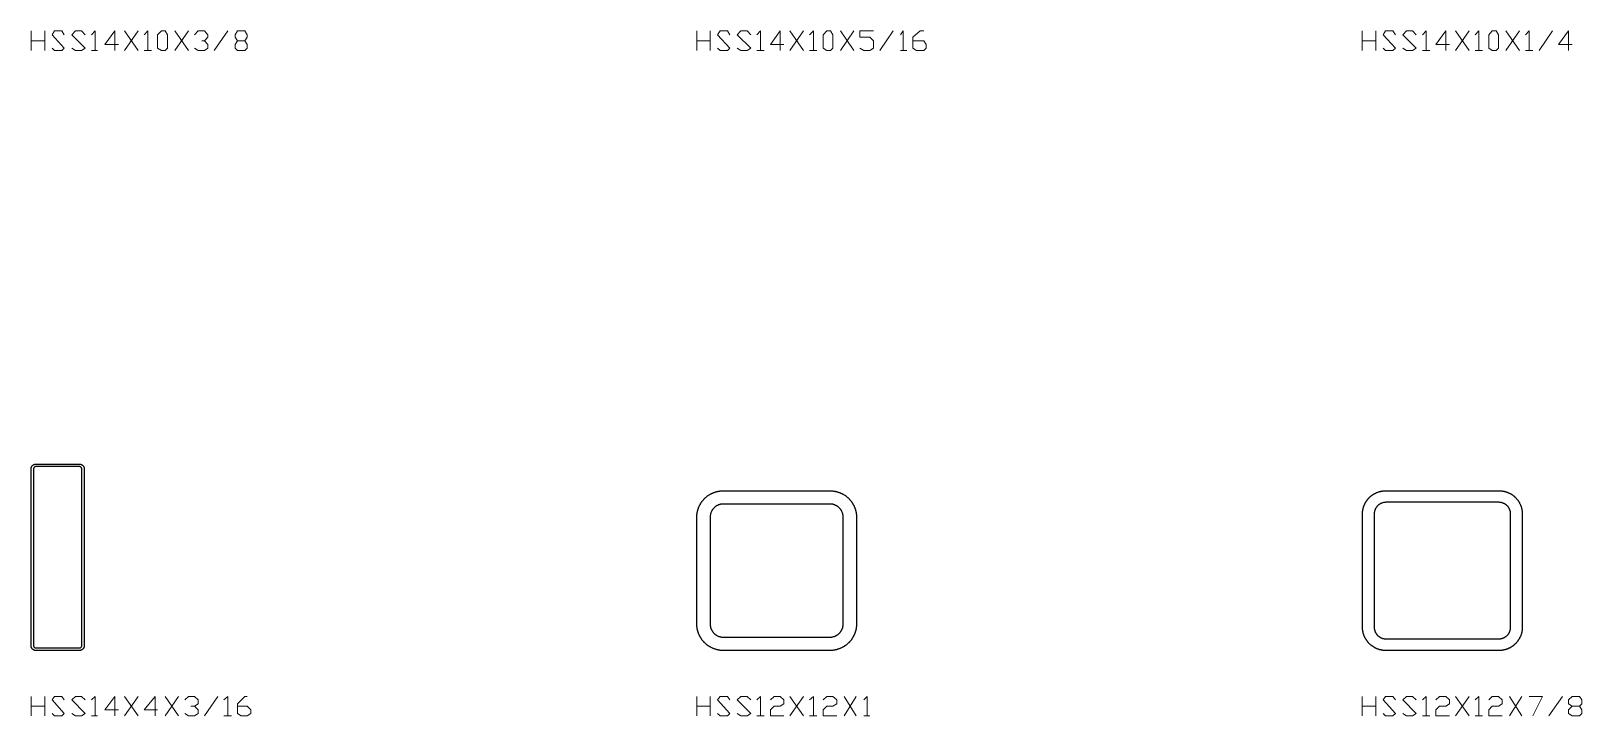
# Model space of a CAD drawing. Header units: inches. Extents: x 0 to 975, y -1305 to 34.
# Drawn here: x 500 to 616.5, y -504.9 to -453.5 of the extents above; entities that cross this region are included whole.
import ezdxf

# ---------------------------------------------------------------- set-up
doc = ezdxf.new("R2010")
doc.units = ezdxf.units.IN
doc.header["$MEASUREMENT"] = 0
doc.layers.add('AISC_STEEL', color=7, linetype='Continuous')

msp = doc.modelspace()

# ---------------------------------------------------------------- linework, layer by layer
at = {"color": 3, "lineweight": 0}
for p, q in [((500.01, -454.94), (500.01, -453.46)), ((500.01, -454.2), (501.03, -454.2)), ((501.03, -453.46), (501.03, -454.94)), ((507.02, -453.46), (508.04, -454.94)), ((507.02, -454.94), (508.04, -453.46)), ((510.8, -453.46), (511.82, -454.94)), ((510.8, -454.94), (511.82, -453.46)), ((513.76, -454.94), (514.77, -453.46)), ((550, -454.94), (550, -453.46)), ((550, -454.2), (551.01, -454.2)), ((551.01, -453.46), (551.01, -454.94)), ((557, -453.46), (558.02, -454.94)), ((557, -454.94), (558.02, -453.46)), ((560.79, -453.46), (561.8, -454.94)), ((560.79, -454.94), (561.8, -453.46)), ((563.74, -454.94), (564.75, -453.46)), ((599.98, -454.94), (599.98, -453.46)), ((599.98, -454.2), (600.99, -454.2)), ((600.99, -453.46), (600.99, -454.94)), ((606.99, -453.46), (608, -454.94)), ((606.99, -454.94), (608, -453.46)), ((610.77, -453.46), (611.78, -454.94)), ((610.77, -454.94), (611.78, -453.46)), ((613.26, -454.94), (614.27, -453.46)), ((504.53, -454.94), (504.99, -454.94)), ((508.5, -454.94), (509.05, -454.94)), ((509.79, -454.94), (509.79, -454.94)), ((554.51, -454.94), (555.07, -454.94)), ((558.48, -454.94), (559.03, -454.94)), ((559.77, -454.94), (559.77, -454.94)), ((565.3, -454.94), (565.77, -454.94)), ((604.5, -454.94), (605.05, -454.94)), ((608.46, -454.94), (609.01, -454.94)), ((609.75, -454.94), (609.75, -454.94)), ((612.24, -454.94), (612.8, -454.94)), ((500.01, -504.92), (500.01, -503.45)), ((500.01, -504.18), (501.03, -504.18)), ((501.03, -503.45), (501.03, -504.92)), ((507.02, -503.45), (508.04, -504.92)), ((507.02, -504.92), (508.04, -503.45)), ((510.07, -503.45), (511.08, -504.92)), ((510.07, -504.92), (511.08, -503.45)), ((513.02, -504.92), (514.03, -503.45)), ((550, -504.92), (550, -503.45)), ((550, -504.18), (551.01, -504.18)), ((551.01, -503.45), (551.01, -504.92)), ((557, -503.45), (558.02, -504.92)), ((557, -504.92), (558.02, -503.45)), ((561.06, -503.45), (561.98, -504.92)), ((561.06, -504.92), (561.98, -503.45)), ((599.98, -504.92), (599.98, -503.45)), ((599.98, -504.18), (600.99, -504.18)), ((600.99, -503.45), (600.99, -504.92)), ((606.99, -503.45), (608, -504.92)), ((606.99, -504.92), (608, -503.45)), ((611.04, -503.45), (611.97, -504.92)), ((611.04, -504.92), (611.97, -503.45)), ((613.99, -504.92), (615.01, -503.45)), ((504.53, -504.92), (504.99, -504.92)), ((514.49, -504.92), (515.05, -504.92)), ((554.51, -504.92), (555.07, -504.92)), ((558.48, -504.92), (559.03, -504.92)), ((562.54, -504.92), (563, -504.92)), ((604.5, -504.92), (605.05, -504.92)), ((608.46, -504.92), (609.01, -504.92))]:
    msp.add_line(p, q, dxfattribs=at)
for points in [[(501.58, -454.76), (501.77, -454.94), (502.32, -454.94), (502.5, -454.76), (501.58, -453.74), (501.77, -453.46), (502.32, -453.46), (502.5, -453.74)], [(503.06, -454.76), (503.33, -454.94), (503.8, -454.94), (504.07, -454.76), (503.06, -453.74), (503.33, -453.46), (503.8, -453.46), (504.07, -453.74)], [(504.53, -453.74), (504.81, -453.46), (504.81, -454.94)], [(506.56, -454.48), (505.55, -454.48), (506.29, -453.46), (506.29, -454.94)], [(508.5, -453.74), (508.78, -453.46), (508.78, -454.94)], [(512.28, -453.74), (512.56, -453.46), (513.02, -453.46), (513.29, -453.74), (513.29, -453.93), (513.02, -454.2), (512.83, -454.2)], [(513.02, -454.2), (513.29, -454.48), (513.29, -454.76), (513.02, -454.94), (512.56, -454.94), (512.28, -454.76)], [(516.06, -454.2), (516.24, -454.48), (516.24, -454.76), (516.06, -454.94), (515.51, -454.94), (515.32, -454.76), (515.32, -454.48), (515.51, -454.2), (516.06, -454.2), (516.24, -453.93), (516.24, -453.74), (516.06, -453.46), (515.51, -453.46), (515.32, -453.74), (515.32, -453.93), (515.51, -454.2)], [(551.56, -454.76), (551.75, -454.94), (552.3, -454.94), (552.49, -454.76), (551.56, -453.74), (551.75, -453.46), (552.3, -453.46), (552.49, -453.74)], [(553.04, -454.76), (553.32, -454.94), (553.78, -454.94), (554.05, -454.76), (553.04, -453.74), (553.32, -453.46), (553.78, -453.46), (554.05, -453.74)], [(554.51, -453.74), (554.79, -453.46), (554.79, -454.94)], [(556.54, -454.48), (555.53, -454.48), (556.27, -453.46), (556.27, -454.94)], [(558.48, -453.74), (558.76, -453.46), (558.76, -454.94)], [(562.26, -454.76), (562.54, -454.94), (563, -454.94), (563.28, -454.76), (563.28, -454.2), (563, -453.93), (562.26, -453.93), (562.26, -453.46), (563.28, -453.46)], [(565.3, -453.74), (565.49, -453.46), (565.49, -454.94)], [(566.23, -454.2), (567.06, -454.2), (567.24, -454.48), (567.24, -454.76), (567.06, -454.94), (566.5, -454.94), (566.23, -454.76), (566.23, -453.93), (566.78, -453.46), (567.06, -453.46)], [(601.55, -454.76), (601.73, -454.94), (602.28, -454.94), (602.47, -454.76), (601.55, -453.74), (601.73, -453.46), (602.28, -453.46), (602.47, -453.74)], [(603.02, -454.76), (603.3, -454.94), (603.76, -454.94), (604.04, -454.76), (603.02, -453.74), (603.3, -453.46), (603.76, -453.46), (604.04, -453.74)], [(604.5, -453.74), (604.77, -453.46), (604.77, -454.94)], [(606.53, -454.48), (605.51, -454.48), (606.25, -453.46), (606.25, -454.94)], [(608.46, -453.74), (608.74, -453.46), (608.74, -454.94)], [(612.24, -453.74), (612.52, -453.46), (612.52, -454.94)], [(615.75, -454.48), (614.73, -454.48), (615.47, -453.46), (615.47, -454.94)], [(501.58, -504.74), (501.77, -504.92), (502.32, -504.92), (502.5, -504.74), (501.58, -503.72), (501.77, -503.45), (502.32, -503.45), (502.5, -503.72)], [(503.06, -504.74), (503.33, -504.92), (503.8, -504.92), (504.07, -504.74), (503.06, -503.72), (503.33, -503.45), (503.8, -503.45), (504.07, -503.72)], [(504.53, -503.72), (504.81, -503.45), (504.81, -504.92)], [(506.56, -504.46), (505.55, -504.46), (506.29, -503.45), (506.29, -504.92)], [(509.51, -504.46), (508.5, -504.46), (509.33, -503.45), (509.33, -504.92)], [(511.54, -503.72), (511.82, -503.45), (512.28, -503.45), (512.56, -503.72), (512.56, -504), (512.28, -504.18), (512, -504.18)], [(512.28, -504.18), (512.56, -504.46), (512.56, -504.74), (512.28, -504.92), (511.82, -504.92), (511.54, -504.74)], [(514.49, -503.72), (514.77, -503.45), (514.77, -504.92)], [(515.51, -504.18), (516.24, -504.18), (516.52, -504.46), (516.52, -504.74), (516.24, -504.92), (515.78, -504.92), (515.51, -504.74), (515.51, -504), (516.06, -503.45), (516.24, -503.45)], [(551.56, -504.74), (551.75, -504.92), (552.3, -504.92), (552.49, -504.74), (551.56, -503.72), (551.75, -503.45), (552.3, -503.45), (552.49, -503.72)], [(553.04, -504.74), (553.32, -504.92), (553.78, -504.92), (554.05, -504.74), (553.04, -503.72), (553.32, -503.45), (553.78, -503.45), (554.05, -503.72)], [(554.51, -503.72), (554.79, -503.45), (554.79, -504.92)], [(555.53, -503.72), (555.81, -503.45), (556.27, -503.45), (556.54, -503.72), (556.54, -504), (556.27, -504.18), (555.81, -504.18), (555.53, -504.46), (555.53, -504.92), (556.54, -504.92)], [(558.48, -503.72), (558.76, -503.45), (558.76, -504.92)], [(559.49, -503.72), (559.77, -503.45), (560.23, -503.45), (560.51, -503.72), (560.51, -504), (560.23, -504.18), (559.77, -504.18), (559.49, -504.46), (559.49, -504.92), (560.51, -504.92)], [(562.54, -503.72), (562.81, -503.45), (562.81, -504.92)], [(601.55, -504.74), (601.73, -504.92), (602.28, -504.92), (602.47, -504.74), (601.55, -503.72), (601.73, -503.45), (602.28, -503.45), (602.47, -503.72)], [(603.02, -504.74), (603.3, -504.92), (603.76, -504.92), (604.04, -504.74), (603.02, -503.72), (603.3, -503.45), (603.76, -503.45), (604.04, -503.72)], [(604.5, -503.72), (604.77, -503.45), (604.77, -504.92)], [(605.51, -503.72), (605.79, -503.45), (606.25, -503.45), (606.53, -503.72), (606.53, -504), (606.25, -504.18), (605.79, -504.18), (605.51, -504.46), (605.51, -504.92), (606.53, -504.92)], [(608.46, -503.72), (608.74, -503.45), (608.74, -504.92)], [(609.48, -503.72), (609.75, -503.45), (610.21, -503.45), (610.49, -503.72), (610.49, -504), (610.21, -504.18), (609.75, -504.18), (609.48, -504.46), (609.48, -504.92), (610.49, -504.92)], [(612.52, -503.45), (613.53, -503.45), (612.8, -504.92)], [(616.3, -504.18), (616.48, -504.46), (616.48, -504.74), (616.3, -504.92), (615.75, -504.92), (615.47, -504.74), (615.47, -504.46), (615.75, -504.18), (616.3, -504.18), (616.48, -504), (616.48, -503.72), (616.3, -503.45), (615.75, -503.45), (615.47, -503.72), (615.47, -504), (615.75, -504.18)]]:
    msp.add_lwpolyline(points, dxfattribs=at)
for points in [[(509.79, -454.94), (509.51, -454.76), (509.51, -453.74), (509.79, -453.46), (510.07, -453.46), (510.25, -453.74), (510.25, -454.76), (510.07, -454.94)], [(559.77, -454.94), (559.49, -454.76), (559.49, -453.74), (559.77, -453.46), (560.05, -453.46), (560.23, -453.74), (560.23, -454.76), (560.05, -454.94)], [(609.75, -454.94), (609.48, -454.76), (609.48, -453.74), (609.75, -453.46), (610.03, -453.46), (610.21, -453.74), (610.21, -454.76), (610.03, -454.94)]]:
    msp.add_lwpolyline(points, close=True, dxfattribs=at)
at = {"layer": 'AISC_STEEL'}
for points in [[(503.62, -486), (503.65, -486), (503.68, -486), (503.71, -486.01), (503.74, -486.02), (503.77, -486.03), (503.8, -486.04), (503.82, -486.06), (503.85, -486.07), (503.87, -486.09), (503.89, -486.11), (503.91, -486.13), (503.93, -486.15), (503.94, -486.18), (503.96, -486.2), (503.97, -486.23), (503.98, -486.26), (503.99, -486.29), (504, -486.32), (504, -486.35), (504, -486.38), (504, -499.62), (504, -499.65), (504, -499.68), (503.99, -499.71), (503.98, -499.74), (503.97, -499.77), (503.96, -499.8), (503.94, -499.82), (503.93, -499.85), (503.91, -499.87), (503.89, -499.89), (503.87, -499.91), (503.85, -499.93), (503.82, -499.94), (503.8, -499.96), (503.77, -499.97), (503.74, -499.98), (503.71, -499.99), (503.68, -500), (503.65, -500), (503.62, -500), (500.38, -500), (500.35, -500), (500.32, -500), (500.29, -499.99), (500.26, -499.98), (500.23, -499.97), (500.2, -499.96), (500.18, -499.94), (500.15, -499.93), (500.13, -499.91), (500.11, -499.89), (500.09, -499.87), (500.07, -499.85), (500.06, -499.82), (500.04, -499.8), (500.03, -499.77), (500.02, -499.74), (500.01, -499.71), (500, -499.68), (500, -499.65), (500, -499.62), (500, -486.38), (500, -486.35), (500, -486.32), (500.01, -486.29), (500.02, -486.26), (500.03, -486.23), (500.04, -486.2), (500.06, -486.18), (500.07, -486.15), (500.09, -486.13), (500.11, -486.11), (500.13, -486.09), (500.15, -486.07), (500.18, -486.06), (500.2, -486.04), (500.23, -486.03), (500.26, -486.02), (500.29, -486.01), (500.32, -486), (500.35, -486), (500.38, -486)], [(500.38, -486.19), (500.35, -486.19), (500.33, -486.19), (500.3, -486.2), (500.28, -486.21), (500.26, -486.23), (500.24, -486.24), (500.23, -486.26), (500.21, -486.28), (500.2, -486.3), (500.19, -486.33), (500.19, -486.35), (500.19, -486.38), (500.19, -499.62), (500.19, -499.65), (500.19, -499.67), (500.2, -499.7), (500.21, -499.72), (500.23, -499.74), (500.24, -499.76), (500.26, -499.77), (500.28, -499.79), (500.3, -499.8), (500.33, -499.81), (500.35, -499.81), (500.38, -499.81), (503.62, -499.81), (503.65, -499.81), (503.67, -499.81), (503.7, -499.8), (503.72, -499.79), (503.74, -499.77), (503.76, -499.76), (503.77, -499.74), (503.79, -499.72), (503.8, -499.7), (503.81, -499.67), (503.81, -499.65), (503.81, -499.62), (503.81, -486.38), (503.81, -486.35), (503.81, -486.33), (503.8, -486.3), (503.79, -486.28), (503.77, -486.26), (503.76, -486.24), (503.74, -486.23), (503.72, -486.21), (503.7, -486.2), (503.67, -486.19), (503.65, -486.19), (503.62, -486.19)], [(560, -488), (560.03, -488), (560.07, -488), (560.1, -488), (560.13, -488), (560.16, -488.01), (560.2, -488.01), (560.23, -488.01), (560.26, -488.02), (560.29, -488.02), (560.33, -488.03), (560.36, -488.03), (560.39, -488.04), (560.42, -488.05), (560.45, -488.05), (560.49, -488.06), (560.52, -488.07), (560.55, -488.08), (560.58, -488.09), (560.61, -488.1), (560.64, -488.11), (560.67, -488.12), (560.7, -488.13), (560.74, -488.14), (560.77, -488.15), (560.8, -488.17), (560.83, -488.18), (560.86, -488.19), (560.88, -488.21), (560.91, -488.22), (560.94, -488.24), (560.97, -488.25), (561, -488.27), (561.03, -488.28), (561.06, -488.3), (561.08, -488.32), (561.11, -488.34), (561.14, -488.36), (561.16, -488.37), (561.19, -488.39), (561.22, -488.41), (561.24, -488.43), (561.27, -488.45), (561.29, -488.47), (561.32, -488.5), (561.34, -488.52), (561.37, -488.54), (561.39, -488.56), (561.41, -488.59), (561.44, -488.61), (561.46, -488.63), (561.48, -488.66), (561.5, -488.68), (561.53, -488.71), (561.55, -488.73), (561.57, -488.76), (561.59, -488.78), (561.61, -488.81), (561.63, -488.84), (561.64, -488.86), (561.66, -488.89), (561.68, -488.92), (561.7, -488.94), (561.72, -488.97), (561.73, -489), (561.75, -489.03), (561.76, -489.06), (561.78, -489.09), (561.79, -489.12), (561.81, -489.14), (561.82, -489.17), (561.83, -489.2), (561.85, -489.23), (561.86, -489.26), (561.87, -489.3), (561.88, -489.33), (561.89, -489.36), (561.9, -489.39), (561.91, -489.42), (561.92, -489.45), (561.93, -489.48), (561.94, -489.51), (561.95, -489.55), (561.95, -489.58), (561.96, -489.61), (561.97, -489.64), (561.97, -489.67), (561.98, -489.71), (561.98, -489.74), (561.99, -489.77), (561.99, -489.8), (561.99, -489.84), (562, -489.87), (562, -489.9), (562, -489.93), (562, -489.97), (562, -490), (562, -498), (562, -498.03), (562, -498.07), (562, -498.1), (562, -498.13), (561.99, -498.16), (561.99, -498.2), (561.99, -498.23), (561.98, -498.26), (561.98, -498.29), (561.97, -498.33), (561.97, -498.36), (561.96, -498.39), (561.95, -498.42), (561.95, -498.45), (561.94, -498.49), (561.93, -498.52), (561.92, -498.55), (561.91, -498.58), (561.9, -498.61), (561.89, -498.64), (561.88, -498.67), (561.87, -498.7), (561.86, -498.74), (561.85, -498.77), (561.83, -498.8), (561.82, -498.83), (561.81, -498.86), (561.79, -498.88), (561.78, -498.91), (561.76, -498.94), (561.75, -498.97), (561.73, -499), (561.72, -499.03), (561.7, -499.06), (561.68, -499.08), (561.66, -499.11), (561.64, -499.14), (561.63, -499.16), (561.61, -499.19), (561.59, -499.22), (561.57, -499.24), (561.55, -499.27), (561.53, -499.29), (561.5, -499.32), (561.48, -499.34), (561.46, -499.37), (561.44, -499.39), (561.41, -499.41), (561.39, -499.44), (561.37, -499.46), (561.34, -499.48), (561.32, -499.5), (561.29, -499.53), (561.27, -499.55), (561.24, -499.57), (561.22, -499.59), (561.19, -499.61), (561.16, -499.63), (561.14, -499.64), (561.11, -499.66), (561.08, -499.68), (561.06, -499.7), (561.03, -499.72), (561, -499.73), (560.97, -499.75), (560.94, -499.76), (560.91, -499.78), (560.88, -499.79), (560.86, -499.81), (560.83, -499.82), (560.8, -499.83), (560.77, -499.85), (560.74, -499.86), (560.7, -499.87), (560.67, -499.88), (560.64, -499.89), (560.61, -499.9), (560.58, -499.91), (560.55, -499.92), (560.52, -499.93), (560.49, -499.94), (560.45, -499.95), (560.42, -499.95), (560.39, -499.96), (560.36, -499.97), (560.33, -499.97), (560.29, -499.98), (560.26, -499.98), (560.23, -499.99), (560.2, -499.99), (560.16, -499.99), (560.13, -500), (560.1, -500), (560.07, -500), (560.03, -500), (560, -500), (552, -500), (551.97, -500), (551.93, -500), (551.9, -500), (551.87, -500), (551.84, -499.99), (551.8, -499.99), (551.77, -499.99), (551.74, -499.98), (551.71, -499.98), (551.67, -499.97), (551.64, -499.97), (551.61, -499.96), (551.58, -499.95), (551.55, -499.95), (551.51, -499.94), (551.48, -499.93), (551.45, -499.92), (551.42, -499.91), (551.39, -499.9), (551.36, -499.89), (551.33, -499.88), (551.3, -499.87), (551.26, -499.86), (551.23, -499.85), (551.2, -499.83), (551.17, -499.82), (551.14, -499.81), (551.12, -499.79), (551.09, -499.78), (551.06, -499.76), (551.03, -499.75), (551, -499.73), (550.97, -499.72), (550.94, -499.7), (550.92, -499.68), (550.89, -499.66), (550.86, -499.64), (550.84, -499.63), (550.81, -499.61), (550.78, -499.59), (550.76, -499.57), (550.73, -499.55), (550.71, -499.53), (550.68, -499.5), (550.66, -499.48), (550.63, -499.46), (550.61, -499.44), (550.59, -499.41), (550.56, -499.39), (550.54, -499.37), (550.52, -499.34), (550.5, -499.32), (550.47, -499.29), (550.45, -499.27), (550.43, -499.24), (550.41, -499.22), (550.39, -499.19), (550.37, -499.16), (550.36, -499.14), (550.34, -499.11), (550.32, -499.08), (550.3, -499.06), (550.28, -499.03), (550.27, -499), (550.25, -498.97), (550.24, -498.94), (550.22, -498.91), (550.21, -498.88), (550.19, -498.86), (550.18, -498.83), (550.17, -498.8), (550.15, -498.77), (550.14, -498.74), (550.13, -498.7), (550.12, -498.67), (550.11, -498.64), (550.1, -498.61), (550.09, -498.58), (550.08, -498.55), (550.07, -498.52), (550.06, -498.49), (550.05, -498.45), (550.05, -498.42), (550.04, -498.39), (550.03, -498.36), (550.03, -498.33), (550.02, -498.29), (550.02, -498.26), (550.01, -498.23), (550.01, -498.2), (550.01, -498.16), (550, -498.13), (550, -498.1), (550, -498.07), (550, -498.03), (550, -498), (550, -490), (550, -489.97), (550, -489.93), (550, -489.9), (550, -489.87), (550.01, -489.84), (550.01, -489.8), (550.01, -489.77), (550.02, -489.74), (550.02, -489.71), (550.03, -489.67), (550.03, -489.64), (550.04, -489.61), (550.05, -489.58), (550.05, -489.55), (550.06, -489.51), (550.07, -489.48), (550.08, -489.45), (550.09, -489.42), (550.1, -489.39), (550.11, -489.36), (550.12, -489.33), (550.13, -489.3), (550.14, -489.26), (550.15, -489.23), (550.17, -489.2), (550.18, -489.17), (550.19, -489.14), (550.21, -489.12), (550.22, -489.09), (550.24, -489.06), (550.25, -489.03), (550.27, -489), (550.28, -488.97), (550.3, -488.94), (550.32, -488.92), (550.34, -488.89), (550.36, -488.86), (550.37, -488.84), (550.39, -488.81), (550.41, -488.78), (550.43, -488.76), (550.45, -488.73), (550.47, -488.71), (550.5, -488.68), (550.52, -488.66), (550.54, -488.63), (550.56, -488.61), (550.59, -488.59), (550.61, -488.56), (550.63, -488.54), (550.66, -488.52), (550.68, -488.5), (550.71, -488.47), (550.73, -488.45), (550.76, -488.43), (550.78, -488.41), (550.81, -488.39), (550.84, -488.37), (550.86, -488.36), (550.89, -488.34), (550.92, -488.32), (550.94, -488.3), (550.97, -488.28), (551, -488.27), (551.03, -488.25), (551.06, -488.24), (551.09, -488.22), (551.12, -488.21), (551.14, -488.19), (551.17, -488.18), (551.2, -488.17), (551.23, -488.15), (551.26, -488.14), (551.3, -488.13), (551.33, -488.12), (551.36, -488.11), (551.39, -488.1), (551.42, -488.09), (551.45, -488.08), (551.48, -488.07), (551.51, -488.06), (551.55, -488.05), (551.58, -488.05), (551.61, -488.04), (551.64, -488.03), (551.67, -488.03), (551.71, -488.02), (551.74, -488.02), (551.77, -488.01), (551.8, -488.01), (551.84, -488.01), (551.87, -488), (551.9, -488), (551.93, -488), (551.97, -488), (552, -488)], [(610.25, -488), (610.28, -488), (610.31, -488), (610.34, -488), (610.37, -488), (610.4, -488.01), (610.43, -488.01), (610.46, -488.01), (610.49, -488.02), (610.52, -488.02), (610.55, -488.03), (610.58, -488.03), (610.61, -488.04), (610.64, -488.04), (610.66, -488.05), (610.69, -488.06), (610.72, -488.06), (610.75, -488.07), (610.78, -488.08), (610.81, -488.09), (610.84, -488.1), (610.86, -488.11), (610.89, -488.12), (610.92, -488.13), (610.95, -488.14), (610.97, -488.16), (611, -488.17), (611.03, -488.18), (611.06, -488.2), (611.08, -488.21), (611.11, -488.22), (611.13, -488.24), (611.16, -488.25), (611.18, -488.27), (611.21, -488.29), (611.23, -488.3), (611.26, -488.32), (611.28, -488.34), (611.31, -488.36), (611.33, -488.37), (611.35, -488.39), (611.38, -488.41), (611.4, -488.43), (611.42, -488.45), (611.44, -488.47), (611.47, -488.49), (611.49, -488.51), (611.51, -488.53), (611.53, -488.56), (611.55, -488.58), (611.57, -488.6), (611.59, -488.62), (611.61, -488.65), (611.63, -488.67), (611.64, -488.69), (611.66, -488.72), (611.68, -488.74), (611.7, -488.77), (611.71, -488.79), (611.73, -488.82), (611.75, -488.84), (611.76, -488.87), (611.78, -488.89), (611.79, -488.92), (611.8, -488.94), (611.82, -488.97), (611.83, -489), (611.84, -489.03), (611.86, -489.05), (611.87, -489.08), (611.88, -489.11), (611.89, -489.14), (611.9, -489.16), (611.91, -489.19), (611.92, -489.22), (611.93, -489.25), (611.94, -489.28), (611.94, -489.31), (611.95, -489.34), (611.96, -489.36), (611.96, -489.39), (611.97, -489.42), (611.97, -489.45), (611.98, -489.48), (611.98, -489.51), (611.99, -489.54), (611.99, -489.57), (611.99, -489.6), (612, -489.63), (612, -489.66), (612, -489.69), (612, -489.72), (612, -489.75), (612, -498.25), (612, -498.28), (612, -498.31), (612, -498.34), (612, -498.37), (611.99, -498.4), (611.99, -498.43), (611.99, -498.46), (611.98, -498.49), (611.98, -498.52), (611.97, -498.55), (611.97, -498.58), (611.96, -498.61), (611.96, -498.64), (611.95, -498.66), (611.94, -498.69), (611.94, -498.72), (611.93, -498.75), (611.92, -498.78), (611.91, -498.81), (611.9, -498.84), (611.89, -498.86), (611.88, -498.89), (611.87, -498.92), (611.86, -498.95), (611.84, -498.97), (611.83, -499), (611.82, -499.03), (611.8, -499.06), (611.79, -499.08), (611.78, -499.11), (611.76, -499.13), (611.75, -499.16), (611.73, -499.18), (611.71, -499.21), (611.7, -499.23), (611.68, -499.26), (611.66, -499.28), (611.64, -499.31), (611.63, -499.33), (611.61, -499.35), (611.59, -499.38), (611.57, -499.4), (611.55, -499.42), (611.53, -499.44), (611.51, -499.47), (611.49, -499.49), (611.47, -499.51), (611.44, -499.53), (611.42, -499.55), (611.4, -499.57), (611.38, -499.59), (611.35, -499.61), (611.33, -499.63), (611.31, -499.64), (611.28, -499.66), (611.26, -499.68), (611.23, -499.7), (611.21, -499.71), (611.18, -499.73), (611.16, -499.75), (611.13, -499.76), (611.11, -499.78), (611.08, -499.79), (611.06, -499.8), (611.03, -499.82), (611, -499.83), (610.97, -499.84), (610.95, -499.86), (610.92, -499.87), (610.89, -499.88), (610.86, -499.89), (610.84, -499.9), (610.81, -499.91), (610.78, -499.92), (610.75, -499.93), (610.72, -499.94), (610.69, -499.94), (610.66, -499.95), (610.64, -499.96), (610.61, -499.96), (610.58, -499.97), (610.55, -499.97), (610.52, -499.98), (610.49, -499.98), (610.46, -499.99), (610.43, -499.99), (610.4, -499.99), (610.37, -500), (610.34, -500), (610.31, -500), (610.28, -500), (610.25, -500), (601.75, -500), (601.72, -500), (601.69, -500), (601.66, -500), (601.63, -500), (601.6, -499.99), (601.57, -499.99), (601.54, -499.99), (601.51, -499.98), (601.48, -499.98), (601.45, -499.97), (601.42, -499.97), (601.39, -499.96), (601.36, -499.96), (601.34, -499.95), (601.31, -499.94), (601.28, -499.94), (601.25, -499.93), (601.22, -499.92), (601.19, -499.91), (601.16, -499.9), (601.14, -499.89), (601.11, -499.88), (601.08, -499.87), (601.05, -499.86), (601.03, -499.84), (601, -499.83), (600.97, -499.82), (600.94, -499.8), (600.92, -499.79), (600.89, -499.78), (600.87, -499.76), (600.84, -499.75), (600.82, -499.73), (600.79, -499.71), (600.77, -499.7), (600.74, -499.68), (600.72, -499.66), (600.69, -499.64), (600.67, -499.63), (600.65, -499.61), (600.62, -499.59), (600.6, -499.57), (600.58, -499.55), (600.56, -499.53), (600.53, -499.51), (600.51, -499.49), (600.49, -499.47), (600.47, -499.44), (600.45, -499.42), (600.43, -499.4), (600.41, -499.38), (600.39, -499.35), (600.37, -499.33), (600.36, -499.31), (600.34, -499.28), (600.32, -499.26), (600.3, -499.23), (600.29, -499.21), (600.27, -499.18), (600.25, -499.16), (600.24, -499.13), (600.22, -499.11), (600.21, -499.08), (600.2, -499.06), (600.18, -499.03), (600.17, -499), (600.16, -498.97), (600.14, -498.95), (600.13, -498.92), (600.12, -498.89), (600.11, -498.86), (600.1, -498.84), (600.09, -498.81), (600.08, -498.78), (600.07, -498.75), (600.06, -498.72), (600.06, -498.69), (600.05, -498.66), (600.04, -498.64), (600.04, -498.61), (600.03, -498.58), (600.03, -498.55), (600.02, -498.52), (600.02, -498.49), (600.01, -498.46), (600.01, -498.43), (600.01, -498.4), (600, -498.37), (600, -498.34), (600, -498.31), (600, -498.28), (600, -498.25), (600, -489.75), (600, -489.72), (600, -489.69), (600, -489.66), (600, -489.63), (600.01, -489.6), (600.01, -489.57), (600.01, -489.54), (600.02, -489.51), (600.02, -489.48), (600.03, -489.45), (600.03, -489.42), (600.04, -489.39), (600.04, -489.36), (600.05, -489.34), (600.06, -489.31), (600.06, -489.28), (600.07, -489.25), (600.08, -489.22), (600.09, -489.19), (600.1, -489.16), (600.11, -489.14), (600.12, -489.11), (600.13, -489.08), (600.14, -489.05), (600.16, -489.03), (600.17, -489), (600.18, -488.97), (600.2, -488.94), (600.21, -488.92), (600.22, -488.89), (600.24, -488.87), (600.25, -488.84), (600.27, -488.82), (600.29, -488.79), (600.3, -488.77), (600.32, -488.74), (600.34, -488.72), (600.36, -488.69), (600.37, -488.67), (600.39, -488.65), (600.41, -488.62), (600.43, -488.6), (600.45, -488.58), (600.47, -488.56), (600.49, -488.53), (600.51, -488.51), (600.53, -488.49), (600.56, -488.47), (600.58, -488.45), (600.6, -488.43), (600.62, -488.41), (600.65, -488.39), (600.67, -488.37), (600.69, -488.36), (600.72, -488.34), (600.74, -488.32), (600.77, -488.3), (600.79, -488.29), (600.82, -488.27), (600.84, -488.25), (600.87, -488.24), (600.89, -488.22), (600.92, -488.21), (600.94, -488.2), (600.97, -488.18), (601, -488.17), (601.03, -488.16), (601.05, -488.14), (601.08, -488.13), (601.11, -488.12), (601.14, -488.11), (601.16, -488.1), (601.19, -488.09), (601.22, -488.08), (601.25, -488.07), (601.28, -488.06), (601.31, -488.06), (601.34, -488.05), (601.36, -488.04), (601.39, -488.04), (601.42, -488.03), (601.45, -488.03), (601.48, -488.02), (601.51, -488.02), (601.54, -488.01), (601.57, -488.01), (601.6, -488.01), (601.63, -488), (601.66, -488), (601.69, -488), (601.72, -488), (601.75, -488)], [(552, -489), (551.97, -489), (551.94, -489), (551.91, -489), (551.88, -489.01), (551.85, -489.01), (551.82, -489.02), (551.79, -489.02), (551.77, -489.03), (551.74, -489.04), (551.71, -489.04), (551.68, -489.05), (551.65, -489.06), (551.62, -489.07), (551.6, -489.08), (551.57, -489.1), (551.54, -489.11), (551.52, -489.12), (551.49, -489.14), (551.47, -489.15), (551.44, -489.17), (551.42, -489.19), (551.39, -489.21), (551.37, -489.22), (551.35, -489.24), (551.33, -489.26), (551.3, -489.28), (551.28, -489.3), (551.26, -489.33), (551.24, -489.35), (551.22, -489.37), (551.21, -489.39), (551.19, -489.42), (551.17, -489.44), (551.15, -489.47), (551.14, -489.49), (551.12, -489.52), (551.11, -489.54), (551.1, -489.57), (551.08, -489.6), (551.07, -489.62), (551.06, -489.65), (551.05, -489.68), (551.04, -489.71), (551.04, -489.74), (551.03, -489.77), (551.02, -489.79), (551.02, -489.82), (551.01, -489.85), (551.01, -489.88), (551, -489.91), (551, -489.94), (551, -489.97), (551, -490), (551, -498), (551, -498.03), (551, -498.06), (551, -498.09), (551.01, -498.12), (551.01, -498.15), (551.02, -498.18), (551.02, -498.21), (551.03, -498.23), (551.04, -498.26), (551.04, -498.29), (551.05, -498.32), (551.06, -498.35), (551.07, -498.38), (551.08, -498.4), (551.1, -498.43), (551.11, -498.46), (551.12, -498.48), (551.14, -498.51), (551.15, -498.53), (551.17, -498.56), (551.19, -498.58), (551.21, -498.61), (551.22, -498.63), (551.24, -498.65), (551.26, -498.67), (551.28, -498.7), (551.3, -498.72), (551.33, -498.74), (551.35, -498.76), (551.37, -498.78), (551.39, -498.79), (551.42, -498.81), (551.44, -498.83), (551.47, -498.85), (551.49, -498.86), (551.52, -498.88), (551.54, -498.89), (551.57, -498.9), (551.6, -498.92), (551.62, -498.93), (551.65, -498.94), (551.68, -498.95), (551.71, -498.96), (551.74, -498.96), (551.77, -498.97), (551.79, -498.98), (551.82, -498.98), (551.85, -498.99), (551.88, -498.99), (551.91, -499), (551.94, -499), (551.97, -499), (552, -499), (560, -499), (560.03, -499), (560.06, -499), (560.09, -499), (560.12, -498.99), (560.15, -498.99), (560.18, -498.98), (560.21, -498.98), (560.23, -498.97), (560.26, -498.96), (560.29, -498.96), (560.32, -498.95), (560.35, -498.94), (560.38, -498.93), (560.4, -498.92), (560.43, -498.9), (560.46, -498.89), (560.48, -498.88), (560.51, -498.86), (560.53, -498.85), (560.56, -498.83), (560.58, -498.81), (560.61, -498.79), (560.63, -498.78), (560.65, -498.76), (560.67, -498.74), (560.7, -498.72), (560.72, -498.7), (560.74, -498.67), (560.76, -498.65), (560.78, -498.63), (560.79, -498.61), (560.81, -498.58), (560.83, -498.56), (560.85, -498.53), (560.86, -498.51), (560.88, -498.48), (560.89, -498.46), (560.9, -498.43), (560.92, -498.4), (560.93, -498.38), (560.94, -498.35), (560.95, -498.32), (560.96, -498.29), (560.96, -498.26), (560.97, -498.23), (560.98, -498.21), (560.98, -498.18), (560.99, -498.15), (560.99, -498.12), (561, -498.09), (561, -498.06), (561, -498.03), (561, -498), (561, -490), (561, -489.97), (561, -489.94), (561, -489.91), (560.99, -489.88), (560.99, -489.85), (560.98, -489.82), (560.98, -489.79), (560.97, -489.77), (560.96, -489.74), (560.96, -489.71), (560.95, -489.68), (560.94, -489.65), (560.93, -489.62), (560.92, -489.6), (560.9, -489.57), (560.89, -489.54), (560.88, -489.52), (560.86, -489.49), (560.85, -489.47), (560.83, -489.44), (560.81, -489.42), (560.79, -489.39), (560.78, -489.37), (560.76, -489.35), (560.74, -489.33), (560.72, -489.3), (560.7, -489.28), (560.67, -489.26), (560.65, -489.24), (560.63, -489.22), (560.61, -489.21), (560.58, -489.19), (560.56, -489.17), (560.53, -489.15), (560.51, -489.14), (560.48, -489.12), (560.46, -489.11), (560.43, -489.1), (560.4, -489.08), (560.38, -489.07), (560.35, -489.06), (560.32, -489.05), (560.29, -489.04), (560.26, -489.04), (560.23, -489.03), (560.21, -489.02), (560.18, -489.02), (560.15, -489.01), (560.12, -489.01), (560.09, -489), (560.06, -489), (560.03, -489), (560, -489)], [(601.75, -488.87), (601.72, -488.88), (601.69, -488.88), (601.66, -488.88), (601.63, -488.88), (601.6, -488.89), (601.57, -488.89), (601.54, -488.9), (601.51, -488.91), (601.49, -488.92), (601.46, -488.93), (601.43, -488.94), (601.4, -488.95), (601.37, -488.96), (601.35, -488.97), (601.32, -488.99), (601.3, -489), (601.27, -489.02), (601.25, -489.04), (601.22, -489.05), (601.2, -489.07), (601.17, -489.09), (601.15, -489.11), (601.13, -489.13), (601.11, -489.15), (601.09, -489.17), (601.07, -489.2), (601.05, -489.22), (601.04, -489.25), (601.02, -489.27), (601, -489.3), (600.99, -489.32), (600.97, -489.35), (600.96, -489.37), (600.95, -489.4), (600.94, -489.43), (600.93, -489.46), (600.92, -489.49), (600.91, -489.51), (600.9, -489.54), (600.89, -489.57), (600.89, -489.6), (600.88, -489.63), (600.88, -489.66), (600.88, -489.69), (600.88, -489.72), (600.88, -489.75), (600.88, -498.25), (600.88, -498.28), (600.88, -498.31), (600.88, -498.34), (600.88, -498.37), (600.89, -498.4), (600.89, -498.43), (600.9, -498.46), (600.91, -498.49), (600.92, -498.51), (600.93, -498.54), (600.94, -498.57), (600.95, -498.6), (600.96, -498.63), (600.97, -498.65), (600.99, -498.68), (601, -498.7), (601.02, -498.73), (601.04, -498.75), (601.05, -498.78), (601.07, -498.8), (601.09, -498.83), (601.11, -498.85), (601.13, -498.87), (601.15, -498.89), (601.17, -498.91), (601.2, -498.93), (601.22, -498.95), (601.25, -498.96), (601.27, -498.98), (601.3, -499), (601.32, -499.01), (601.35, -499.03), (601.37, -499.04), (601.4, -499.05), (601.43, -499.06), (601.46, -499.07), (601.49, -499.08), (601.51, -499.09), (601.54, -499.1), (601.57, -499.11), (601.6, -499.11), (601.63, -499.12), (601.66, -499.12), (601.69, -499.12), (601.72, -499.12), (601.75, -499.12), (610.25, -499.12), (610.28, -499.12), (610.31, -499.12), (610.34, -499.12), (610.37, -499.12), (610.4, -499.11), (610.43, -499.11), (610.46, -499.1), (610.49, -499.09), (610.51, -499.08), (610.54, -499.07), (610.57, -499.06), (610.6, -499.05), (610.63, -499.04), (610.65, -499.03), (610.68, -499.01), (610.7, -499), (610.73, -498.98), (610.75, -498.96), (610.78, -498.95), (610.8, -498.93), (610.83, -498.91), (610.85, -498.89), (610.87, -498.87), (610.89, -498.85), (610.91, -498.83), (610.93, -498.8), (610.95, -498.78), (610.96, -498.75), (610.98, -498.73), (611, -498.7), (611.01, -498.68), (611.03, -498.65), (611.04, -498.63), (611.05, -498.6), (611.06, -498.57), (611.07, -498.54), (611.08, -498.51), (611.09, -498.49), (611.1, -498.46), (611.11, -498.43), (611.11, -498.4), (611.12, -498.37), (611.12, -498.34), (611.12, -498.31), (611.12, -498.28), (611.12, -498.25), (611.12, -489.75), (611.12, -489.72), (611.12, -489.69), (611.12, -489.66), (611.12, -489.63), (611.11, -489.6), (611.11, -489.57), (611.1, -489.54), (611.09, -489.51), (611.08, -489.49), (611.07, -489.46), (611.06, -489.43), (611.05, -489.4), (611.04, -489.37), (611.03, -489.35), (611.01, -489.32), (611, -489.3), (610.98, -489.27), (610.96, -489.25), (610.95, -489.22), (610.93, -489.2), (610.91, -489.17), (610.89, -489.15), (610.87, -489.13), (610.85, -489.11), (610.83, -489.09), (610.8, -489.07), (610.78, -489.05), (610.75, -489.04), (610.73, -489.02), (610.7, -489), (610.68, -488.99), (610.65, -488.97), (610.63, -488.96), (610.6, -488.95), (610.57, -488.94), (610.54, -488.93), (610.51, -488.92), (610.49, -488.91), (610.46, -488.9), (610.43, -488.89), (610.4, -488.89), (610.37, -488.88), (610.34, -488.88), (610.31, -488.88), (610.28, -488.88), (610.25, -488.87)]]:
    msp.add_lwpolyline(points, close=True, dxfattribs=at)

doc.saveas('drawing.dxf')
